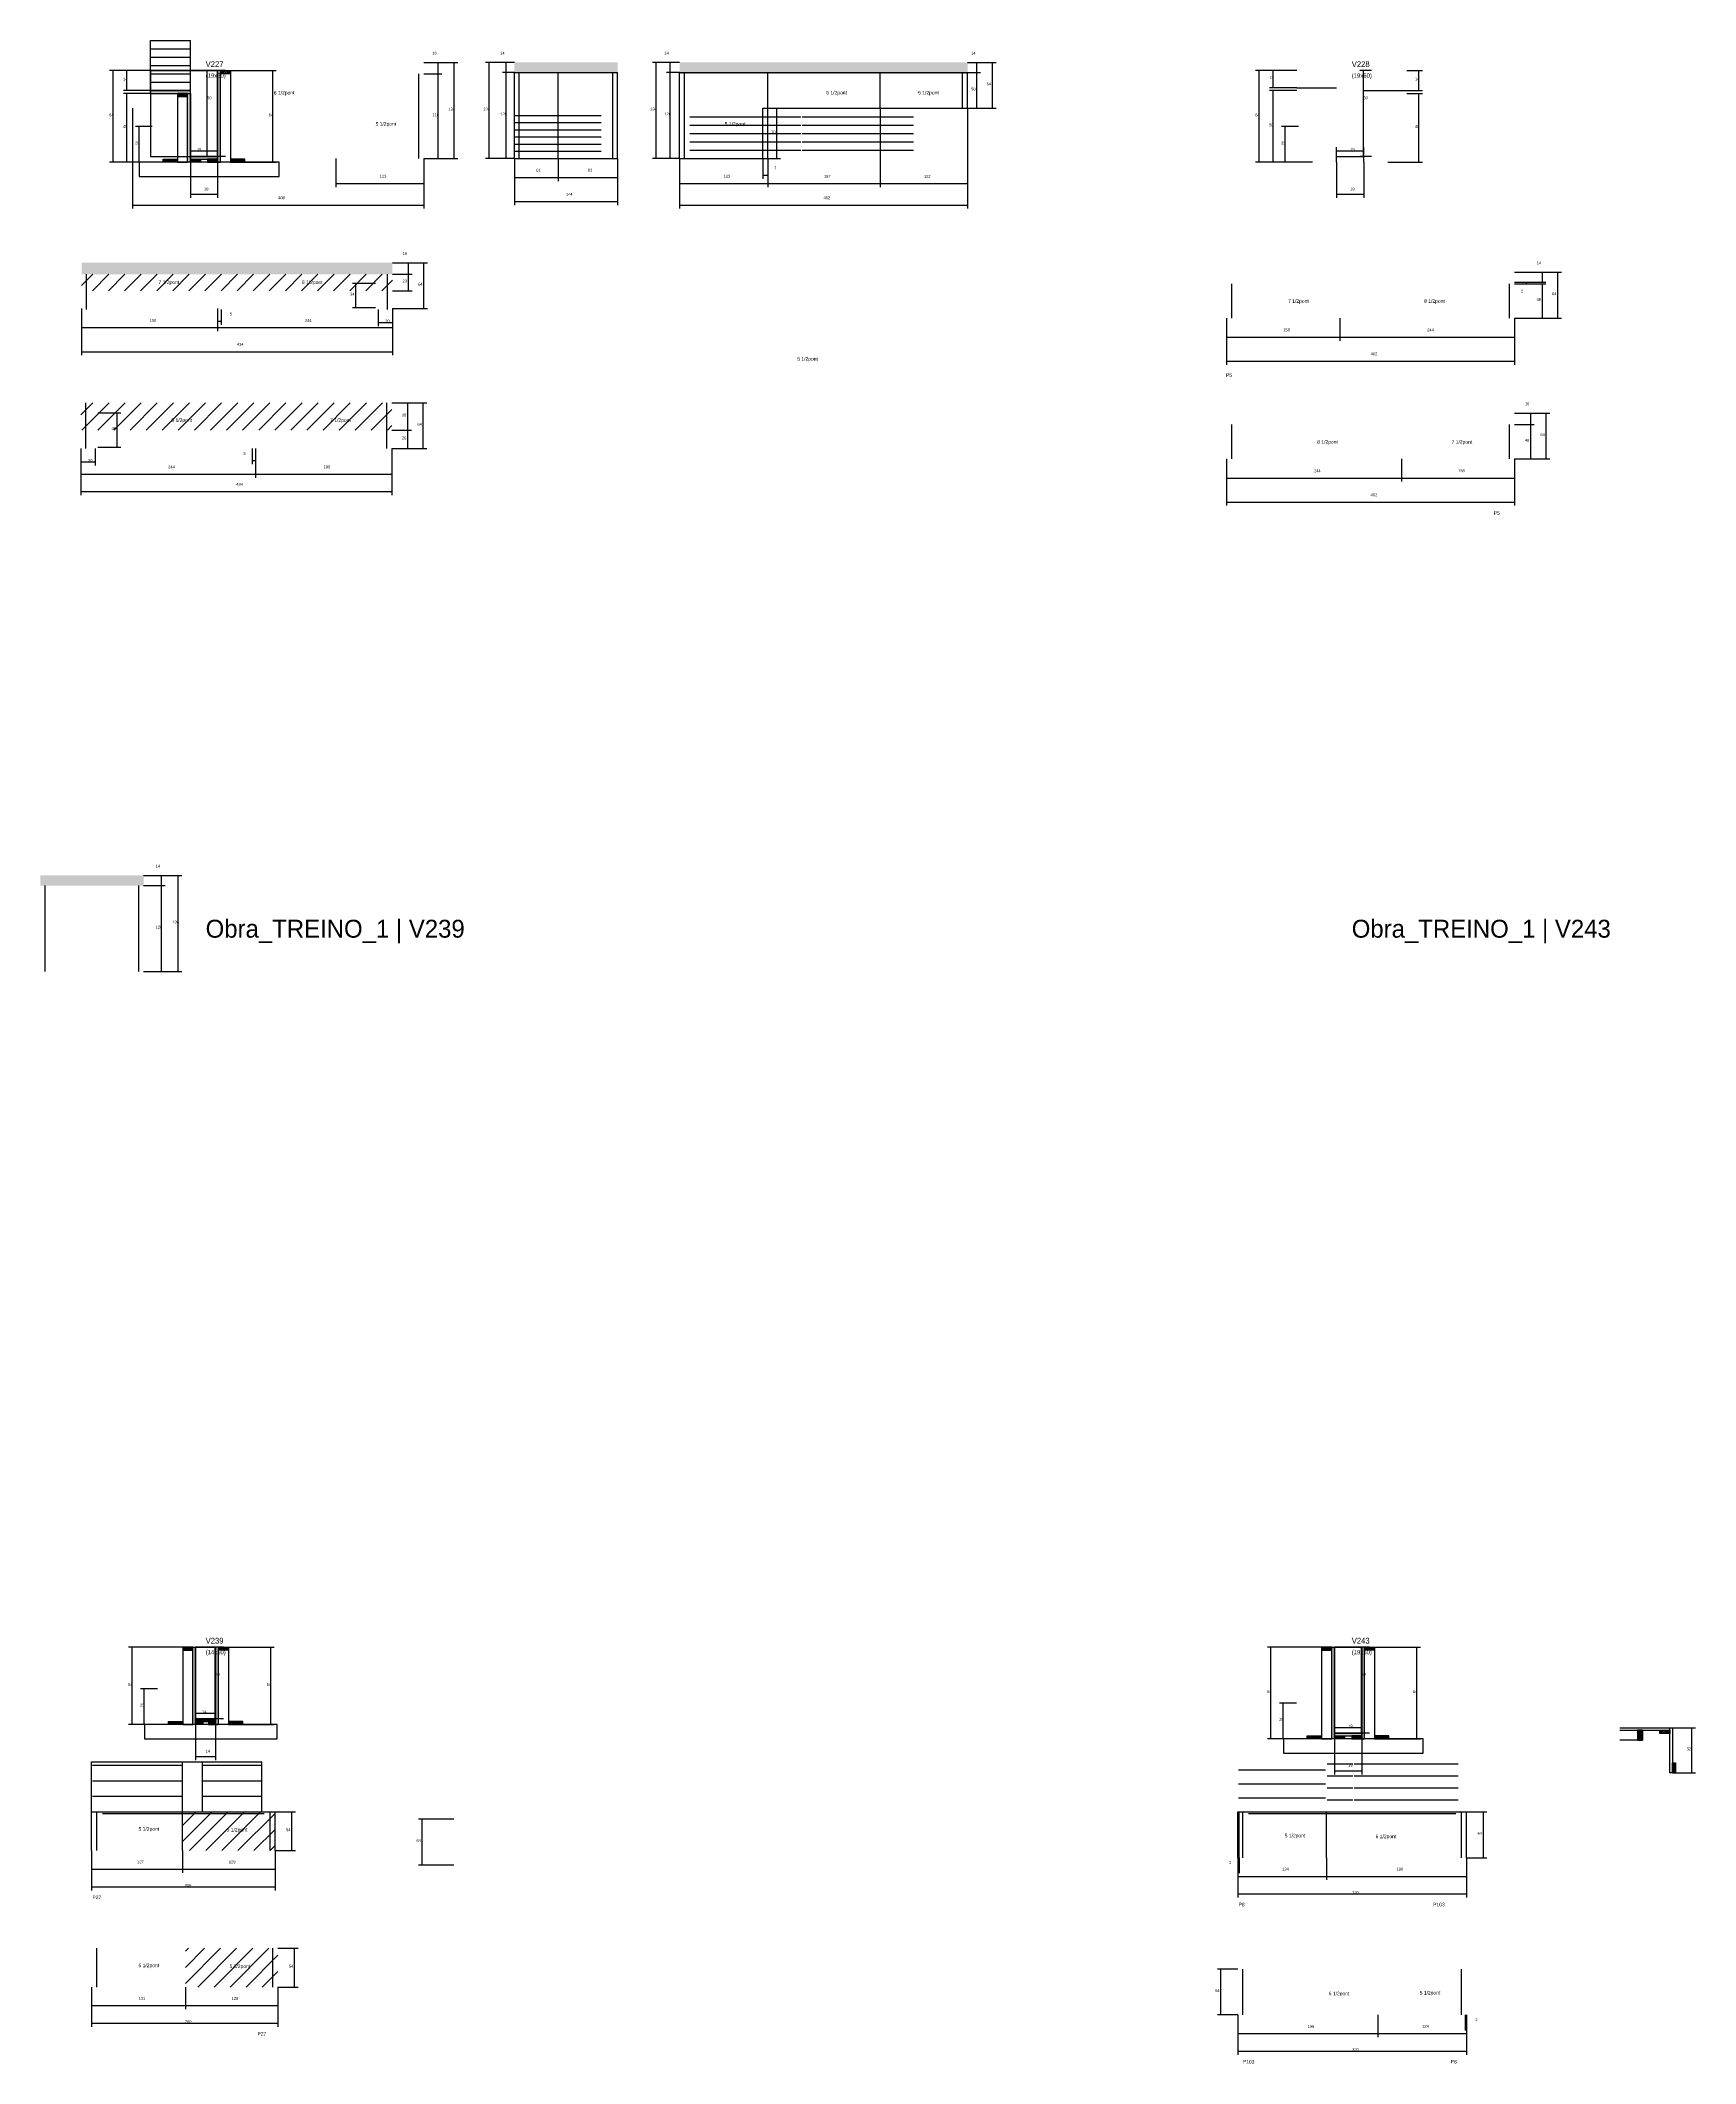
# Model space of a CAD drawing. Header units: metres. Extents: x -2848 to 22762, y -49062 to 1016.
# Drawn here: x 14169 to 16480, y -18181 to -15358 of the extents above; entities that cross this region are included whole.
import ezdxf

# ---------------------------------------------------------------- set-up
doc = ezdxf.new("R2010")
doc.units = ezdxf.units.M
for name, color, linetype in [('CONCRETO', 251, 'Continuous'), ('COTA', 4, 'Continuous'), ('Cota Seção (2x)', 4, 'Continuous'), ('Hachura', 253, 'Continuous'), ('LABEL_ID', 3, 'Continuous'), ('Madeira', 126, 'Continuous'), ('NOMENCLATURA', 7, 'Continuous'), ('Painéis', 200, 'Continuous'), ('REAPROVEITAMENTO', 251, 'Continuous'), ('SARR_2.2x7', 40, 'Continuous'), ('Texto Seção', 7, 'Continuous')]:
    doc.layers.add(name, color=color, linetype=linetype)

msp = doc.modelspace()

# ---------------------------------------------------------------- hatches: boundary and pattern name
at = {"layer": 'COTA'}
h = msp.add_hatch(dxfattribs=at)
h.set_pattern_fill('AR-CONC', scale=0.03)
h.paths.add_polyline_path([(14975, -15402.7), (14975, -15388.7), (14975, -15388.7), (14831, -15388.7), (14831, -15388.7), (14831, -15402.7), (14831, -15402.7), (14975, -15402.7)])
h = msp.add_hatch(dxfattribs=at)
h.set_pattern_fill('AR-CONC', scale=0.03)
h.paths.add_polyline_path([(15061.7, -15404.7), (15061.7, -15388.7), (15061.7, -15388.7), (15463.7, -15388.7), (15463.7, -15388.7), (15463.7, -15404.7), (15463.7, -15404.7), (15061.7, -15404.7)])
h = msp.add_hatch(dxfattribs=at)
h.set_pattern_fill('AR-CONC', scale=0.03)
h.paths.add_polyline_path([(14226.8, -15668.2), (14226.8, -15684.2), (14226.8, -15684.2), (14660.8, -15684.2), (14660.8, -15684.2), (14660.8, -15668.2), (14660.8, -15668.2), (14226.8, -15668.2)])
h = msp.add_hatch(dxfattribs=at)
h.set_pattern_fill('AR-CONC', scale=0.03)
h.paths.add_polyline_path([(14169.4, -16537.2), (14169.4, -16523.2), (14169.4, -16523.2), (14313.4, -16523.2), (14313.4, -16523.2), (14313.4, -16537.2), (14313.4, -16537.2), (14169.4, -16537.2)])
at = {"layer": 'Hachura'}
h = msp.add_hatch(color=8, dxfattribs=at)
h.dxf.hatch_style = 1
h.paths.add_polyline_path([(14420.8, -15400), (14416.8, -15400), (14416.8, -15400), (14416.8, -15528), (14416.8, -15528), (14420.8, -15528), (14420.8, -15528), (14420.8, -15400)])
h = msp.add_hatch(dxfattribs=at)
h.set_pattern_fill('ANSI31', scale=0.5)
h.paths.add_polyline_path([(14420.8, -15404.4), (14420.8, -15400), (14420.8, -15400), (14434.8, -15400), (14434.8, -15400), (14434.8, -15404.4), (14434.8, -15404.4), (14420.8, -15404.4)])
h = msp.add_hatch(color=8, dxfattribs=at)
h.dxf.hatch_style = 1
h.paths.add_polyline_path([(14378.8, -15432), (14378.8, -15428), (14378.8, -15428), (14323.2, -15428), (14323.2, -15428), (14323.2, -15432), (14323.2, -15432), (14378.8, -15432)])
h = msp.add_hatch(dxfattribs=at)
h.set_pattern_fill('ANSI31', scale=0.5)
h.paths.add_polyline_path([(14374.8, -15436.4), (14374.8, -15432), (14374.8, -15432), (14360.8, -15432), (14360.8, -15432), (14360.8, -15436.4), (14360.8, -15436.4), (14374.8, -15436.4)])
h = msp.add_hatch(color=8, dxfattribs=at)
h.dxf.hatch_style = 1
h.paths.add_polyline_path([(14374.8, -15428), (14378.8, -15428), (14378.8, -15428), (14378.8, -15528), (14378.8, -15528), (14374.8, -15528), (14374.8, -15528), (14374.8, -15428)])
h = msp.add_hatch(dxfattribs=at)
h.set_pattern_fill('ANSI31', scale=0.5)
h.paths.add_polyline_path([(14340.8, -15528), (14340.8, -15523.6), (14340.8, -15523.6), (14360.8, -15523.6), (14360.8, -15523.6), (14360.8, -15528), (14360.8, -15528), (14340.8, -15528)])
h = msp.add_hatch(color=8, dxfattribs=at)
h.dxf.hatch_style = 1
h.paths.add_polyline_path([(14416.8, -15523.6), (14416.8, -15520), (14416.8, -15520), (14378.8, -15520), (14378.8, -15520), (14378.8, -15523.6), (14378.8, -15523.6), (14416.8, -15523.6)])
h = msp.add_hatch(dxfattribs=at)
h.set_pattern_fill('ANSI31', scale=0.5)
h.paths.add_polyline_path([(14378.8, -15528), (14378.8, -15523.6), (14378.8, -15523.6), (14392.8, -15523.6), (14392.8, -15523.6), (14392.8, -15528), (14392.8, -15528), (14378.8, -15528)])
h = msp.add_hatch(dxfattribs=at)
h.set_pattern_fill('ANSI31', scale=0.5)
h.paths.add_polyline_path([(14416.8, -15528), (14416.8, -15523.6), (14416.8, -15523.6), (14402.8, -15523.6), (14402.8, -15523.6), (14402.8, -15528), (14402.8, -15528), (14416.8, -15528)])
h = msp.add_hatch(dxfattribs=at)
h.set_pattern_fill('ANSI31', scale=0.5)
h.paths.add_polyline_path([(14454.8, -15528), (14454.8, -15523.6), (14454.8, -15523.6), (14434.8, -15523.6), (14434.8, -15523.6), (14434.8, -15528), (14434.8, -15528), (14454.8, -15528)])
h = msp.add_hatch(dxfattribs=at)
h.set_pattern_fill('ANSI31', scale=0.5)
h.paths.add_polyline_path([(14382, -17604.4), (14382, -17600), (14382, -17600), (14368, -17600), (14368, -17600), (14368, -17604.4), (14368, -17604.4), (14382, -17604.4)])
h = msp.add_hatch(color=8, dxfattribs=at)
h.dxf.hatch_style = 1
h.paths.add_polyline_path([(14386, -17600), (14382, -17600), (14382, -17600), (14382, -17708), (14382, -17708), (14386, -17708), (14386, -17708), (14386, -17600)])
h = msp.add_hatch(color=8, dxfattribs=at)
h.dxf.hatch_style = 1
h.paths.add_polyline_path([(14418, -17600), (14414, -17600), (14414, -17600), (14414, -17708), (14414, -17708), (14418, -17708), (14418, -17708), (14418, -17600)])
h = msp.add_hatch(dxfattribs=at)
h.set_pattern_fill('ANSI31', scale=0.5)
h.paths.add_polyline_path([(14418, -17604.4), (14418, -17600), (14418, -17600), (14432, -17600), (14432, -17600), (14432, -17604.4), (14432, -17604.4), (14418, -17604.4)])
h = msp.add_hatch(dxfattribs=at)
h.set_pattern_fill('ANSI31', scale=0.5)
h.paths.add_polyline_path([(15972, -17604.4), (15972, -17600), (15972, -17600), (15958, -17600), (15958, -17600), (15958, -17604.4), (15958, -17604.4), (15972, -17604.4)])
h = msp.add_hatch(color=8, dxfattribs=at)
h.dxf.hatch_style = 1
h.paths.add_polyline_path([(15976, -17600), (15972, -17600), (15972, -17600), (15972, -17728), (15972, -17728), (15976, -17728), (15976, -17728), (15976, -17600)])
h = msp.add_hatch(color=8, dxfattribs=at)
h.dxf.hatch_style = 1
h.paths.add_polyline_path([(16018, -17600), (16014, -17600), (16014, -17600), (16014, -17728), (16014, -17728), (16018, -17728), (16018, -17728), (16018, -17600)])
h = msp.add_hatch(dxfattribs=at)
h.set_pattern_fill('ANSI31', scale=0.5)
h.paths.add_polyline_path([(16018, -17604.4), (16018, -17600), (16018, -17600), (16032, -17600), (16032, -17600), (16032, -17604.4), (16032, -17604.4), (16018, -17604.4)])
h = msp.add_hatch(color=8, dxfattribs=at)
h.dxf.hatch_style = 1
h.paths.add_polyline_path([(14414, -17703.6), (14414, -17700), (14414, -17700), (14386, -17700), (14386, -17700), (14386, -17703.6), (14386, -17703.6), (14414, -17703.6)])
h = msp.add_hatch(dxfattribs=at)
h.set_pattern_fill('ANSI31', scale=0.5)
h.paths.add_polyline_path([(14348, -17708), (14348, -17703.6), (14348, -17703.6), (14368, -17703.6), (14368, -17703.6), (14368, -17708), (14368, -17708), (14348, -17708)])
h = msp.add_hatch(dxfattribs=at)
h.set_pattern_fill('ANSI31', scale=0.5)
h.paths.add_polyline_path([(14386, -17708), (14386, -17703.6), (14386, -17703.6), (14396, -17703.6), (14396, -17703.6), (14396, -17708), (14396, -17708), (14386, -17708)])
h = msp.add_hatch(dxfattribs=at)
h.set_pattern_fill('ANSI31', scale=0.5)
h.paths.add_polyline_path([(14414, -17708), (14414, -17703.6), (14414, -17703.6), (14404, -17703.6), (14404, -17703.6), (14404, -17708), (14404, -17708), (14414, -17708)])
h = msp.add_hatch(dxfattribs=at)
h.set_pattern_fill('ANSI31', scale=0.5)
h.paths.add_polyline_path([(14452, -17708), (14452, -17703.6), (14452, -17703.6), (14432, -17703.6), (14432, -17703.6), (14432, -17708), (14432, -17708), (14452, -17708)])
h = msp.add_hatch(dxfattribs=at)
h.set_pattern_fill('ANSI31', scale=0.5)
h.paths.add_polyline_path([(15938, -17728), (15938, -17723.6), (15938, -17723.6), (15958, -17723.6), (15958, -17723.6), (15958, -17728), (15958, -17728), (15938, -17728)])
h = msp.add_hatch(color=8, dxfattribs=at)
h.dxf.hatch_style = 1
h.paths.add_polyline_path([(16014, -17723.6), (16014, -17720), (16014, -17720), (15976, -17720), (15976, -17720), (15976, -17723.6), (15976, -17723.6), (16014, -17723.6)])
h = msp.add_hatch(dxfattribs=at)
h.set_pattern_fill('ANSI31', scale=0.5)
h.paths.add_polyline_path([(15976, -17728), (15976, -17723.6), (15976, -17723.6), (15990, -17723.6), (15990, -17723.6), (15990, -17728), (15990, -17728), (15976, -17728)])
h = msp.add_hatch(dxfattribs=at)
h.set_pattern_fill('ANSI31', scale=0.5)
h.paths.add_polyline_path([(16014, -17728), (16014, -17723.6), (16014, -17723.6), (16000, -17723.6), (16000, -17723.6), (16000, -17728), (16000, -17728), (16014, -17728)])
h = msp.add_hatch(dxfattribs=at)
h.set_pattern_fill('ANSI31', scale=0.5)
h.paths.add_polyline_path([(16052, -17728), (16052, -17723.6), (16052, -17723.6), (16032, -17723.6), (16032, -17723.6), (16032, -17728), (16032, -17728), (16052, -17728)])
h = msp.add_hatch(dxfattribs=at)
h.set_pattern_fill('ANSI31', scale=0.5)
h.paths.add_polyline_path([(16405.8, -17716), (16398.8, -17716), (16398.8, -17730), (16405.8, -17730)])
h = msp.add_hatch(dxfattribs=at)
h.set_pattern_fill('ANSI31', scale=0.5)
h.paths.add_polyline_path([(16430.2, -17716), (16430.2, -17720.4), (16430.2, -17720.4), (16444.2, -17720.4), (16444.2, -17720.4), (16444.2, -17716), (16444.2, -17716), (16430.2, -17716)])
h = msp.add_hatch(dxfattribs=at)
h.set_pattern_fill('ANSI31', scale=0.5)
h.paths.add_polyline_path([(16447.8, -17775.4), (16452.2, -17775.4), (16452.2, -17775.4), (16452.2, -17761.5), (16452.2, -17761.5), (16447.8, -17761.5), (16447.8, -17761.5), (16447.8, -17775.4)])
at = {"layer": 'REAPROVEITAMENTO'}
h = msp.add_hatch(dxfattribs=at)
h.set_pattern_fill('ANSI31', scale=5)
h.paths.add_polyline_path([(14226.8, -15684.2), (14226.8, -15707.2), (14226.8, -15707.2), (14660.8, -15707.2), (14660.8, -15707.2), (14660.8, -15684.2), (14660.8, -15684.2), (14226.8, -15684.2)])
h = msp.add_hatch(dxfattribs=at)
h.set_pattern_fill('ANSI31', scale=5)
h.paths.add_polyline_path([(14659.8, -15901.6), (14659.8, -15863.6), (14659.8, -15863.6), (14225.8, -15863.6), (14225.8, -15863.6), (14225.8, -15901.6), (14225.8, -15901.6), (14659.8, -15901.6)])
h = msp.add_hatch(dxfattribs=at)
h.set_pattern_fill('ANSI31', scale=5)
h.paths.add_polyline_path([(14367.9, -17829.9), (14367.9, -17883.9), (14367.9, -17883.9), (14496.9, -17883.9), (14496.9, -17883.9), (14496.9, -17829.9), (14496.9, -17829.9), (14367.9, -17829.9)])
h = msp.add_hatch(dxfattribs=at)
h.set_pattern_fill('ANSI31', scale=5)
h.paths.add_polyline_path([(14371.9, -18020.3), (14371.9, -18074.3), (14371.9, -18074.3), (14500.9, -18074.3), (14500.9, -18074.3), (14500.9, -18020.3), (14500.9, -18020.3), (14371.9, -18020.3)])

# ---------------------------------------------------------------- linework, layer by layer
at = {"layer": 'CONCRETO'}
for points in [[(14323.2, -15428), (14323.2, -15400), (14416.8, -15400), (14416.8, -15428), (14416.8, -15428), (14416.8, -15520), (14378.8, -15520), (14378.8, -15428)], [(14323.2, -15520), (14416.8, -15520), (14416.8, -15400), (14323.2, -15400)], [(14386, -17600), (14386, -17600), (14414, -17600), (14414, -17628), (14414, -17628), (14414, -17700), (14386, -17700), (14386, -17600)], [(14386, -17700), (14414, -17700), (14414, -17600), (14386, -17600)], [(15976, -17600), (15976, -17600), (16014, -17600), (16014, -17628), (16014, -17628), (16014, -17720), (15976, -17720), (15976, -17600)], [(15976, -17720), (16014, -17720), (16014, -17600), (15976, -17600)]]:
    msp.add_lwpolyline(points, close=True, dxfattribs=at)
at = {"layer": 'COTA'}
for p, q in [((14323.2, -15400), (14265.8, -15400)), ((14270.8, -15528), (14270.8, -15400)), ((14323.2, -15400), (14285.2, -15400)), ((14290.2, -15428), (14290.2, -15400)), ((14434.8, -15400), (14498.7, -15400)), ((14493.7, -15528), (14493.7, -15400)), ((15463.7, -15388.7), (15481.8, -15388.7)), ((15463.7, -15388.7), (15503.4, -15388.7)), ((15463.7, -15402.7), (15481.8, -15402.7)), ((15476.8, -15402.7), (15476.8, -15388.7)), ((15498.4, -15452.7), (15498.4, -15388.7)), ((15923.2, -15400), (15865.8, -15400)), ((15870.8, -15528), (15870.8, -15400)), ((15923.2, -15400), (15885.2, -15400)), ((15890.2, -15424), (15890.2, -15400)), ((16076.8, -15400), (16098.7, -15400)), ((16093.7, -15428), (16093.7, -15400)), ((14323.2, -15428), (14285.2, -15428)), ((14323.2, -15432), (14285.2, -15432)), ((14290.2, -15528), (14290.2, -15432)), ((15923.2, -15424), (15885.2, -15424)), ((15923.2, -15428), (15885.2, -15428)), ((15890.2, -15528), (15890.2, -15428)), ((16076.8, -15428), (16098.7, -15428)), ((16076.8, -15432), (16098.7, -15432)), ((16093.7, -15528), (16093.7, -15432)), ((15341.7, -15452.7), (15341.7, -15562.7)), ((15341.7, -15452.7), (15341.7, -15562.7)), ((15463.7, -15452.7), (15463.7, -15562.7)), ((15463.7, -15452.7), (15503.4, -15452.7)), ((14325.5, -15478), (14302, -15478)), ((14307, -15528), (14307, -15478)), ((15925.5, -15478), (15902, -15478)), ((15907, -15528), (15907, -15478)), ((14831, -15522.7), (14831, -15554.2)), ((14831, -15522.7), (14831, -15587.7)), ((14892, -15522.7), (14892, -15554.2)), ((14892, -15522.7), (14892, -15554.2)), ((14975, -15522.7), (14975, -15554.2)), ((14975, -15522.7), (14975, -15587.7)), ((15177.7, -15522.7), (15177.7, -15550.9)), ((15184.7, -15522.7), (15184.7, -15562.7)), ((15184.7, -15522.7), (15184.7, -15550.9)), ((14345.2, -15528), (14265.8, -15528)), ((14345.2, -15528), (14285.2, -15528)), ((14325.5, -15528), (14302, -15528)), ((14378.8, -15528), (14378.8, -15577.7)), ((14416.8, -15528), (14416.8, -15577.7)), ((14450.4, -15528), (14498.7, -15528)), ((14831, -15549.2), (14892, -15549.2)), ((14892, -15549.2), (14975, -15549.2)), ((15177.7, -15545.9), (15184.7, -15545.9)), ((15945.2, -15528), (15865.8, -15528)), ((15945.2, -15528), (15885.2, -15528)), ((15925.5, -15528), (15902, -15528)), ((15978.8, -15528), (15978.8, -15577.7)), ((16016.8, -15528), (16016.8, -15577.7)), ((16050.4, -15528), (16098.7, -15528)), ((14378.8, -15572.7), (14416.8, -15572.7)), ((14831, -15582.7), (14975, -15582.7)), ((15184.7, -15557.7), (15341.7, -15557.7)), ((15341.7, -15557.7), (15463.7, -15557.7)), ((15978.8, -15572.7), (16016.8, -15572.7)), ((14660.8, -15668.2), (14709.8, -15668.2)), ((14660.8, -15684.2), (14688.2, -15684.2)), ((14683.2, -15707.2), (14683.2, -15684.2)), ((14704.8, -15732.2), (14704.8, -15668.2)), ((16227.4, -15681.4), (16271.1, -15681.4)), ((16227.4, -15681.4), (16292.7, -15681.4)), ((16227.4, -15695.4), (16271.1, -15695.4)), ((16266.1, -15695.4), (16266.1, -15681.4)), ((16287.7, -15745.4), (16287.7, -15681.4)), ((14660.8, -15707.2), (14688.2, -15707.2)), ((16227.4, -15697.4), (16271.1, -15697.4)), ((16266.1, -15745.4), (16266.1, -15697.4)), ((14226.8, -15732.2), (14226.8, -15763.7)), ((14226.8, -15732.2), (14226.8, -15797.3)), ((14416.8, -15732.2), (14416.8, -15763.7)), ((14416.8, -15732.2), (14416.8, -15763.7)), ((14660.8, -15732.2), (14660.8, -15763.7)), ((14660.8, -15732.2), (14660.8, -15797.3)), ((14660.8, -15732.2), (14709.8, -15732.2)), ((15825.4, -15745.4), (15825.4, -15777)), ((15825.4, -15745.4), (15825.4, -15810.5)), ((15983.4, -15745.4), (15983.4, -15777)), ((15983.4, -15745.4), (15983.4, -15777)), ((16227.4, -15745.4), (16227.4, -15777)), ((16227.4, -15745.4), (16227.4, -15810.5)), ((16227.4, -15745.4), (16271.1, -15745.4)), ((16227.4, -15745.4), (16292.7, -15745.4)), ((14226.8, -15758.7), (14416.8, -15758.7)), ((14416.8, -15758.7), (14660.8, -15758.7)), ((15825.4, -15772), (15983.4, -15772)), ((15983.4, -15772), (16227.4, -15772)), ((14226.8, -15792.3), (14660.8, -15792.3)), ((15825.4, -15805.5), (16227.4, -15805.5)), ((14659.8, -15863.6), (14687.2, -15863.6)), ((14659.8, -15863.6), (14708.8, -15863.6)), ((14682.2, -15901.6), (14682.2, -15863.6)), ((14703.8, -15927.6), (14703.8, -15863.6)), ((16227.4, -15878), (16254.9, -15878)), ((16227.4, -15878), (16276.5, -15878)), ((16249.9, -15894), (16249.9, -15878)), ((16271.5, -15942), (16271.5, -15878)), ((14659.8, -15901.6), (14687.2, -15901.6)), ((16227.4, -15894), (16254.9, -15894)), ((16227.4, -15894), (16254.9, -15894)), ((16249.9, -15942), (16249.9, -15894)), ((14225.8, -15927.6), (14225.8, -15968.1)), ((14225.8, -15927.6), (14225.8, -15992.6)), ((14469.8, -15927.6), (14469.8, -15968.1)), ((14469.8, -15927.6), (14469.8, -15968.1)), ((14659.8, -15927.6), (14659.8, -15968.1)), ((14659.8, -15927.6), (14659.8, -15992.6)), ((14659.8, -15927.6), (14708.8, -15927.6)), ((15825.4, -15942), (15825.4, -15973.6)), ((15825.4, -15942), (15825.4, -16007.1)), ((16069.4, -15942), (16069.4, -15973.6)), ((16069.4, -15942), (16069.4, -15973.6)), ((16227.4, -15942), (16227.4, -15973.6)), ((16227.4, -15942), (16227.4, -16007.1)), ((16227.4, -15942), (16254.9, -15942)), ((16227.4, -15942), (16276.5, -15942)), ((14225.8, -15963.1), (14469.8, -15963.1)), ((14469.8, -15963.1), (14659.8, -15963.1)), ((15825.4, -15968.6), (16069.4, -15968.6)), ((16069.4, -15968.6), (16227.4, -15968.6)), ((14225.8, -15987.6), (14659.8, -15987.6)), ((15825.4, -16002.1), (16227.4, -16002.1)), ((14368, -17600), (14292.3, -17600)), ((14297.3, -17708), (14297.3, -17600)), ((14432, -17600), (14495.9, -17600)), ((14490.9, -17708), (14490.9, -17600)), ((15958, -17600), (15882.3, -17600)), ((15887.3, -17728), (15887.3, -17600)), ((16032, -17600), (16095.9, -17600)), ((16090.9, -17728), (16090.9, -17600)), ((14332.7, -17658), (14309.1, -17658)), ((14314.1, -17708), (14314.1, -17658)), ((15922.7, -17678), (15899.1, -17678)), ((15904.1, -17728), (15904.1, -17678)), ((14352.4, -17708), (14292.3, -17708)), ((14332.7, -17708), (14309.1, -17708)), ((14386, -17708), (14386, -17757.7)), ((14414, -17708), (14414, -17757.7)), ((14447.6, -17708), (14495.9, -17708)), ((15942.4, -17728), (15882.3, -17728)), ((15922.7, -17728), (15899.1, -17728)), ((15976, -17728), (15976, -17777.7)), ((16014, -17728), (16014, -17777.7)), ((16047.6, -17728), (16095.9, -17728)), ((16447.8, -17712.4), (16480, -17712.4)), ((16475, -17775.4), (16475, -17712.4)), ((14386, -17752.7), (14414, -17752.7)), ((15976, -17772.7), (16014, -17772.7)), ((16447.8, -17775.4), (16480, -17775.4)), ((14496.9, -17829.9), (14525.3, -17829.9)), ((14520.3, -17883.9), (14520.3, -17829.9)), ((14746.4, -17840.1), (14697.4, -17840.1)), ((14702.4, -17904.1), (14702.4, -17840.1)), ((16160.4, -17829.9), (16188.8, -17829.9)), ((16183.8, -17893.9), (16183.8, -17829.9)), ((14240.9, -17883.9), (14240.9, -17914.9)), ((14240.9, -17883.9), (14240.9, -17939.4)), ((14367.9, -17883.9), (14367.9, -17914.9)), ((14367.9, -17883.9), (14367.9, -17914.9)), ((14496.9, -17883.9), (14496.9, -17914.9)), ((14496.9, -17883.9), (14496.9, -17939.4)), ((14496.9, -17883.9), (14525.3, -17883.9)), ((15840.9, -17893.9), (15840.9, -17924.9)), ((15840.9, -17893.9), (15840.9, -17949.4)), ((15840.9, -17893.9), (15840.9, -17915.6)), ((15842.9, -17893.9), (15842.9, -17915.6)), ((15964.9, -17893.9), (15964.9, -17924.9)), ((15964.9, -17893.9), (15964.9, -17924.9)), ((16160.4, -17893.9), (16160.4, -17924.9)), ((16160.4, -17893.9), (16160.4, -17949.4)), ((16160.4, -17893.9), (16188.8, -17893.9)), ((14240.9, -17909.9), (14367.9, -17909.9)), ((14367.9, -17909.9), (14496.9, -17909.9)), ((14746.4, -17904.1), (14697.4, -17904.1)), ((15840.9, -17910.6), (15842.9, -17910.6)), ((15840.9, -17919.9), (15964.9, -17919.9)), ((15964.9, -17919.9), (16160.4, -17919.9)), ((14240.9, -17934.4), (14496.9, -17934.4)), ((15840.9, -17944.4), (16160.4, -17944.4)), ((14500.9, -18020.3), (14529.3, -18020.3)), ((14524.3, -18074.3), (14524.3, -18020.3)), ((15840.9, -18049.2), (15812.5, -18049.2)), ((15817.5, -18113.2), (15817.5, -18049.2)), ((14240.9, -18074.3), (14240.9, -18105.3)), ((14240.9, -18074.3), (14240.9, -18129.8)), ((14371.9, -18074.3), (14371.9, -18105.3)), ((14371.9, -18074.3), (14371.9, -18105.3)), ((14500.9, -18074.3), (14500.9, -18105.3)), ((14500.9, -18074.3), (14500.9, -18129.8)), ((14500.9, -18074.3), (14529.3, -18074.3)), ((14240.9, -18100.3), (14371.9, -18100.3)), ((14371.9, -18100.3), (14500.9, -18100.3)), ((15840.9, -18113.2), (15812.5, -18113.2)), ((15840.9, -18113.2), (15840.9, -18144.2)), ((15840.9, -18113.2), (15840.9, -18168.7)), ((16036.4, -18113.2), (16036.4, -18144.2)), ((16036.4, -18113.2), (16036.4, -18144.2)), ((16158.4, -18113.2), (16158.4, -18134.9)), ((16160.4, -18113.2), (16160.4, -18144.2)), ((16160.4, -18113.2), (16160.4, -18168.7)), ((16160.4, -18113.2), (16160.4, -18134.9)), ((14240.9, -18124.8), (14500.9, -18124.8)), ((15840.9, -18139.2), (16036.4, -18139.2)), ((16036.4, -18139.2), (16160.4, -18139.2)), ((16158.4, -18129.9), (16160.4, -18129.9)), ((15840.9, -18163.7), (16160.4, -18163.7))]:
    msp.add_line(p, q, dxfattribs=at)
at = {"layer": 'Cota Seção (2x)'}
for p, q in [((14427.8, -15400), (14397.1, -15400)), ((14402.1, -15520), (14402.1, -15400)), ((14704.6, -15388.7), (14729.6, -15388.7)), ((14704.6, -15388.7), (14752.2, -15388.7)), ((14704.6, -15404.7), (14729.6, -15404.7)), ((14704.6, -15404.7), (14729.6, -15404.7)), ((14724.6, -15404.7), (14724.6, -15388.7)), ((14724.6, -15522.7), (14724.6, -15404.7)), ((14747.2, -15522.7), (14747.2, -15388.7)), ((14831, -15388.7), (14790.9, -15388.7)), ((14795.9, -15522.7), (14795.9, -15388.7)), ((14831, -15388.7), (14814.4, -15388.7)), ((14831, -15402.7), (14814.4, -15402.7)), ((14831, -15402.7), (14814.4, -15402.7)), ((14819.4, -15402.7), (14819.4, -15388.7)), ((14819.4, -15522.7), (14819.4, -15402.7)), ((15061.7, -15388.7), (15024, -15388.7)), ((15029, -15522.7), (15029, -15388.7)), ((15061.7, -15388.7), (15043.5, -15388.7)), ((15061.7, -15402.7), (15043.5, -15402.7)), ((15061.7, -15402.7), (15043.5, -15402.7)), ((15048.5, -15402.7), (15048.5, -15388.7)), ((15048.5, -15522.7), (15048.5, -15402.7)), ((15463.7, -15402.7), (15481.8, -15402.7)), ((15476.8, -15452.7), (15476.8, -15402.7)), ((16027.8, -15400), (16011.3, -15400)), ((16016.3, -15520), (16016.3, -15400)), ((14298.1, -15452.7), (14298.1, -15592.7)), ((15184.7, -15452.7), (15202.5, -15452.7)), ((15197.5, -15522.7), (15197.5, -15452.7)), ((15463.7, -15452.7), (15481.8, -15452.7)), ((15463.7, -15452.7), (15463.7, -15592.7)), ((14378.8, -15528), (14378.8, -15507)), ((14378.8, -15512), (14416.8, -15512)), ((14427.8, -15520), (14397.1, -15520)), ((14416.8, -15528), (14416.8, -15507)), ((14581.6, -15522.7), (14581.6, -15562.7)), ((14704.6, -15522.7), (14704.6, -15562.7)), ((14704.6, -15522.7), (14704.6, -15592.7)), ((14704.6, -15522.7), (14729.6, -15522.7)), ((14704.6, -15522.7), (14752.2, -15522.7)), ((14831, -15522.7), (14790.9, -15522.7)), ((14831, -15522.7), (14814.4, -15522.7)), ((15061.7, -15522.7), (15024, -15522.7)), ((15061.7, -15522.7), (15043.5, -15522.7)), ((15061.7, -15522.7), (15061.7, -15562.7)), ((15061.7, -15522.7), (15061.7, -15592.7)), ((15184.7, -15522.7), (15202.5, -15522.7)), ((15184.7, -15522.7), (15184.7, -15562.7)), ((15978.8, -15528), (15978.8, -15507)), ((15978.8, -15512), (16016.8, -15512)), ((16027.8, -15520), (16011.3, -15520)), ((16016.8, -15528), (16016.8, -15507)), ((14581.6, -15557.7), (14704.6, -15557.7)), ((15061.7, -15557.7), (15184.7, -15557.7)), ((14298.1, -15587.7), (14704.6, -15587.7)), ((15061.7, -15587.7), (15463.7, -15587.7)), ((14660.8, -15668.2), (14688.2, -15668.2)), ((14660.8, -15684.2), (14688.2, -15684.2)), ((14683.2, -15684.2), (14683.2, -15668.2)), ((16227.4, -15695.4), (16249.2, -15695.4)), ((16244.2, -15697.4), (16244.2, -15695.4)), ((14637.3, -15697), (14604.9, -15697)), ((14609.9, -15731), (14609.9, -15697)), ((16227.4, -15697.4), (16249.2, -15697.4)), ((14416.8, -15733.2), (14416.8, -15754.8)), ((14416.8, -15749.8), (14421.8, -15749.8)), ((14421.8, -15733.2), (14421.8, -15754.8)), ((14637.3, -15731), (14604.9, -15731)), ((14640.8, -15733.2), (14640.8, -15756.6)), ((14640.8, -15751.6), (14660.8, -15751.6)), ((14660.8, -15733.2), (14660.8, -15756.6)), ((14249.3, -15877.4), (14281.7, -15877.4)), ((14276.7, -15925.4), (14276.7, -15877.4)), ((14659.8, -15901.6), (14687.2, -15901.6)), ((14682.2, -15927.6), (14682.2, -15901.6)), ((14225.8, -15927.6), (14225.8, -15951)), ((14225.8, -15946), (14245.8, -15946)), ((14245.8, -15927.6), (14245.8, -15951)), ((14249.3, -15925.4), (14281.7, -15925.4)), ((14464.8, -15927.6), (14464.8, -15949.2)), ((14464.8, -15944.2), (14469.8, -15944.2)), ((14469.8, -15927.6), (14469.8, -15949.2)), ((14659.8, -15927.6), (14687.2, -15927.6)), ((14313.4, -16523.2), (14343.4, -16523.2)), ((14313.4, -16523.2), (14366.8, -16523.2)), ((14313.4, -16537.2), (14343.4, -16537.2)), ((14313.4, -16537.2), (14343.4, -16537.2)), ((14338.4, -16537.2), (14338.4, -16523.2)), ((14338.4, -16657.2), (14338.4, -16537.2)), ((14361.8, -16657.2), (14361.8, -16523.2)), ((14313.4, -16657.2), (14343.4, -16657.2)), ((14313.4, -16657.2), (14366.8, -16657.2)), ((14425, -17600), (14408.5, -17600)), ((14413.5, -17700), (14413.5, -17600)), ((16025, -17600), (16008.5, -17600)), ((16013.5, -17720), (16013.5, -17600)), ((14386, -17708), (14386, -17687)), ((14386, -17692), (14414, -17692)), ((14425, -17700), (14408.5, -17700)), ((14414, -17708), (14414, -17687)), ((15976, -17728), (15976, -17707)), ((15976, -17712), (16014, -17712)), ((16025, -17720), (16008.5, -17720)), ((16014, -17728), (16014, -17707))]:
    msp.add_line(p, q, dxfattribs=at)
at = {"layer": 'Madeira'}
for points in [[(14420.8, -15404.4), (14420.8, -15400), (14434.8, -15400), (14434.8, -15404.4)], [(14420.8, -15400), (14434.8, -15400), (14434.8, -15528), (14420.8, -15528)], [(14374.8, -15436.4), (14374.8, -15432), (14360.8, -15432), (14360.8, -15436.4)], [(14374.8, -15432), (14360.8, -15432), (14360.8, -15528), (14374.8, -15528)], [(14340.8, -15528), (14340.8, -15523.6), (14360.8, -15523.6), (14360.8, -15528)], [(14378.8, -15528), (14378.8, -15523.6), (14392.8, -15523.6), (14392.8, -15528)], [(14416.8, -15528), (14416.8, -15523.6), (14402.8, -15523.6), (14402.8, -15528)], [(14454.8, -15528), (14454.8, -15523.6), (14434.8, -15523.6), (14434.8, -15528)], [(14307.4, -15548), (14502.5, -15548), (14502.5, -15528), (14307.4, -15528)], [(14382, -17604.4), (14382, -17600), (14368, -17600), (14368, -17604.4)], [(14382, -17600), (14368, -17600), (14368, -17708), (14382, -17708)], [(14418, -17604.4), (14418, -17600), (14432, -17600), (14432, -17604.4)], [(14418, -17600), (14432, -17600), (14432, -17708), (14418, -17708)], [(15972, -17604.4), (15972, -17600), (15958, -17600), (15958, -17604.4)], [(15972, -17600), (15958, -17600), (15958, -17728), (15972, -17728)], [(16018, -17604.4), (16018, -17600), (16032, -17600), (16032, -17604.4)], [(16018, -17600), (16032, -17600), (16032, -17728), (16018, -17728)], [(14314.5, -17728), (14499.7, -17728), (14499.7, -17708), (14314.5, -17708)], [(14348, -17708), (14348, -17703.6), (14368, -17703.6), (14368, -17708)], [(14386, -17708), (14386, -17703.6), (14396, -17703.6), (14396, -17708)], [(14414, -17708), (14414, -17703.6), (14404, -17703.6), (14404, -17708)], [(14452, -17708), (14452, -17703.6), (14432, -17703.6), (14432, -17708)], [(15904.6, -17748), (16099.7, -17748), (16099.7, -17728), (15904.6, -17728)], [(15938, -17728), (15938, -17723.6), (15958, -17723.6), (15958, -17728)], [(15976, -17728), (15976, -17723.6), (15990, -17723.6), (15990, -17728)], [(16014, -17728), (16014, -17723.6), (16000, -17723.6), (16000, -17728)], [(16052, -17728), (16052, -17723.6), (16032, -17723.6), (16032, -17728)], [(16405.8, -17730), (16405.8, -17716), (16398.8, -17716), (16398.8, -17730)], [(16430.2, -17716), (16444.2, -17716), (16444.2, -17720.4), (16430.2, -17720.4)], [(16447.8, -17775.4), (16447.8, -17761.5), (16452.2, -17761.5), (16452.2, -17775.4)]]:
    msp.add_lwpolyline(points, close=True, dxfattribs=at)
msp.add_lwpolyline([(16405.8, -17716), (16405.8, -17730), (16374.4, -17730)], dxfattribs=at)
at = {"layer": 'Painéis'}
for p, q in [((14323.2, -15358), (14378.7, -15358)), ((14323.2, -15428), (14323.2, -15358)), ((14378.7, -15428), (14378.7, -15358)), ((14831, -15402.7), (14975, -15402.7)), ((14831, -15522.7), (14831, -15402.7)), ((14892, -15522.7), (14892, -15402.7)), ((14975, -15522.7), (14975, -15402.7)), ((15061.7, -15402.7), (15184.7, -15402.7)), ((15061.7, -15522.7), (15061.7, -15402.7)), ((15184.7, -15402.7), (15463.7, -15402.7)), ((15184.7, -15452.7), (15184.7, -15402.7)), ((15341.7, -15452.7), (15341.7, -15402.7)), ((15463.7, -15452.7), (15463.7, -15402.7)), ((14323.2, -15428), (14378.8, -15428)), ((14323.2, -15432), (14323.2, -15428)), ((14323.2, -15428), (14378.7, -15428)), ((14378.8, -15432), (14378.8, -15428)), ((14378.8, -15528), (14378.8, -15432)), ((15923.2, -15424), (15978.8, -15424)), ((16016.8, -15428), (16076.8, -15428)), ((15184.7, -15452.7), (15463.7, -15452.7)), ((15184.7, -15522.7), (15184.7, -15452.7)), ((14831, -15522.7), (14975, -15522.7)), ((15061.7, -15522.7), (15184.7, -15522.7)), ((15978.8, -15520), (16016.8, -15520)), ((14386, -17708), (14386, -17600)), ((14414, -17708), (14414, -17600)), ((15976, -17728), (15976, -17600)), ((16014, -17728), (16014, -17600)), ((14386, -17700), (14414, -17700)), ((14386, -17703.6), (14386, -17700)), ((14414, -17703.6), (14414, -17700)), ((15976, -17720), (16014, -17720)), ((15976, -17723.6), (15976, -17720)), ((16014, -17723.6), (16014, -17720)), ((16374.3, -17712.4), (16444.2, -17712.4)), ((16374.4, -17716), (16444.2, -17716)), ((14240.9, -17759.9), (14367.7, -17759.9)), ((14240.9, -17829.9), (14240.9, -17759.9)), ((14367.7, -17829.9), (14367.7, -17759.9)), ((14367.7, -17759.9), (14395.7, -17759.9)), ((14367.7, -17829.9), (14367.7, -17759.9)), ((14395.7, -17829.9), (14395.7, -17759.9)), ((14395.7, -17759.9), (14478.7, -17759.9)), ((14395.7, -17829.9), (14395.7, -17759.9)), ((14478.7, -17829.9), (14478.7, -17759.9)), ((14240.9, -17829.9), (14496.9, -17829.9)), ((14240.9, -17883.9), (14240.9, -17829.9)), ((14240.9, -17829.9), (14367.7, -17829.9)), ((14367.7, -17829.9), (14395.7, -17829.9)), ((14367.9, -17883.9), (14367.9, -17829.9)), ((14395.7, -17829.9), (14478.7, -17829.9)), ((14496.9, -17883.9), (14496.9, -17829.9)), ((15840.9, -17829.9), (16160.4, -17829.9)), ((15840.9, -17893.9), (15840.9, -17829.9)), ((15842.9, -17893.9), (15842.9, -17829.9)), ((15964.9, -17893.9), (15964.9, -17829.9)), ((16160.4, -17893.9), (16160.4, -17829.9))]:
    msp.add_line(p, q, dxfattribs=at)
for points in [[(14420.8, -15400), (14416.8, -15400), (14416.8, -15528), (14420.8, -15528)], [(14378.8, -15432), (14378.8, -15428), (14323.2, -15428), (14323.2, -15432)], [(14374.8, -15432), (14378.8, -15432), (14378.8, -15528), (14374.8, -15528)], [(14416.8, -15523.6), (14416.8, -15520), (14378.8, -15520), (14378.8, -15523.6)], [(14382, -17600), (14386, -17600), (14386, -17708), (14382, -17708)], [(14418, -17600), (14414, -17600), (14414, -17708), (14418, -17708)], [(15972, -17600), (15976, -17600), (15976, -17728), (15972, -17728)], [(16018, -17600), (16014, -17600), (16014, -17728), (16018, -17728)], [(14414, -17703.6), (14414, -17700), (14386, -17700), (14386, -17703.6)], [(16014, -17723.6), (16014, -17720), (15976, -17720), (15976, -17723.6)], [(16444.2, -17712.4), (16447.8, -17712.4), (16447.8, -17775.4), (16444.2, -17775.4)]]:
    msp.add_lwpolyline(points, close=True, dxfattribs=at)
at = {"layer": 'SARR_2.2x7'}
for p, q in [((14324.2, -15369.7), (14377.7, -15369.7)), ((14324.2, -15381.3), (14377.7, -15381.3)), ((14324.2, -15393), (14377.7, -15393)), ((14324.2, -15404.7), (14377.7, -15404.7)), ((14697.6, -15522.7), (14697.6, -15404.7)), ((14837.6, -15522.7), (14837.6, -15402.7)), ((14968.5, -15522.7), (14968.5, -15402.7)), ((15068.7, -15522.7), (15068.7, -15402.7)), ((15456.7, -15452.7), (15456.7, -15402.7)), ((14324.2, -15416.3), (14377.7, -15416.3)), ((14832, -15462.7), (14952, -15462.7)), ((15076, -15464.4), (15231, -15464.4)), ((15177.7, -15452.7), (15184.7, -15452.7)), ((15177.7, -15522.7), (15177.7, -15452.7)), ((15233, -15464.4), (15388, -15464.4)), ((14832, -15472.7), (14952, -15472.7)), ((14832, -15482.7), (14952, -15482.7)), ((14832, -15492.7), (14952, -15492.7)), ((15076, -15476), (15231, -15476)), ((15076, -15487.7), (15231, -15487.7)), ((15233, -15476), (15388, -15476)), ((15233, -15487.7), (15388, -15487.7)), ((14832, -15502.7), (14952, -15502.7)), ((14832, -15512.7), (14952, -15512.7)), ((15076, -15499.4), (15231, -15499.4)), ((15076, -15511), (15231, -15511)), ((15233, -15499.4), (15388, -15499.4)), ((15233, -15511), (15388, -15511)), ((14233.8, -15707.2), (14233.8, -15684.2)), ((14653.8, -15707.2), (14653.8, -15684.2)), ((14233.8, -15733.2), (14233.8, -15707.2)), ((14653.8, -15733.2), (14653.8, -15707.2)), ((15832.4, -15745.4), (15832.4, -15697.4)), ((16220.4, -15745.4), (16220.4, -15697.4)), ((14232.8, -15901.6), (14232.8, -15863.6)), ((14652.8, -15901.6), (14652.8, -15863.6)), ((14232.8, -15927.6), (14232.8, -15901.6)), ((14652.8, -15927.6), (14652.8, -15901.6)), ((15832.4, -15942), (15832.4, -15894)), ((16220.4, -15942), (16220.4, -15894)), ((14176, -16657.2), (14176, -16537.2)), ((14306.9, -16657.2), (14306.9, -16537.2)), ((14241.9, -17764.9), (14366.7, -17764.9)), ((14396.7, -17764.9), (14477.7, -17764.9)), ((15841.9, -17771.1), (15963.5, -17771.1)), ((15965.5, -17762.8), (16001.5, -17762.8)), ((15965.5, -17779.5), (16001.5, -17779.5)), ((16003.5, -17762.8), (16148.5, -17762.8)), ((16003.5, -17779.5), (16148.5, -17779.5)), ((14241.9, -17786.6), (14366.7, -17786.6)), ((14241.9, -17808.2), (14366.7, -17808.2)), ((14396.7, -17786.6), (14477.7, -17786.6)), ((14396.7, -17808.2), (14477.7, -17808.2)), ((15841.9, -17790.7), (15963.5, -17790.7)), ((15841.9, -17810.3), (15963.5, -17810.3)), ((15965.5, -17796.3), (16001.5, -17796.3)), ((15965.5, -17813.1), (16001.5, -17813.1)), ((16003.5, -17796.3), (16148.5, -17796.3)), ((16003.5, -17813.1), (16148.5, -17813.1)), ((14247.9, -17883.9), (14247.9, -17829.9)), ((14255.9, -17832.1), (14367.9, -17832.1)), ((14367.9, -17832.1), (14481.9, -17832.1)), ((14489.9, -17883.9), (14489.9, -17829.9)), ((15847.9, -17893.9), (15847.9, -17829.9)), ((15855.9, -17832.1), (15964.9, -17832.1)), ((15964.9, -17832.1), (16145.4, -17832.1)), ((16153.4, -17893.9), (16153.4, -17829.9)), ((14247.9, -18074.3), (14247.9, -18020.3)), ((14493.9, -18074.3), (14493.9, -18020.3)), ((15847.9, -18113.2), (15847.9, -18049.2)), ((16153.4, -18113.2), (16153.4, -18049.2))]:
    msp.add_line(p, q, dxfattribs=at)

# ---------------------------------------------------------------- texts
at = {"layer": 'COTA'}
for s, p in [('14', (15468.7, -15377.6)), ('14', (14284.7, -15414)), ('12', (15884.7, -15412)), ('14', (16088.2, -15414)), ('64', (15490.3, -15420.7)), ('64', (14265.3, -15464)), ('64', (14488.2, -15464)), ('64', (15865.3, -15464)), ('48', (14284.7, -15480)), ('50', (15884.7, -15478)), ('48', (16088.2, -15480)), ('25', (14301.5, -15503)), ('25', (15901.5, -15503)), ('61', (14861.5, -15541.1)), ('83', (14933.5, -15541)), ('7', (15193.6, -15537.8)), ('157', (15263.2, -15549.6)), ('122', (15402.7, -15549.7)), ('19', (14397.8, -15567.2)), ('144', (14903, -15574.7)), ('19', (15997.8, -15567.2)), ('14', (16258, -15670.4)), ('23', (14675, -15695.7)), ('64', (14696.7, -15700.2)), ('48', (16258, -15721.4)), ('64', (16279.6, -15713.4)), ('190', (14321.8, -15750.6)), ('244', (14538.8, -15750.7)), ('434', (14443.8, -15784)), ('158', (15904.4, -15763.8)), ('244', (16105.4, -15763.9)), ('402', (16026.4, -15797.4)), ('16', (16241.8, -15867)), ('38', (14674, -15882.6)), ('64', (14695.7, -15895.6)), ('48', (16241.8, -15918)), ('64', (16263.4, -15910)), ('244', (14347.8, -15955.1)), ('434', (14442.8, -15979.4)), ('190', (14564.8, -15955)), ('244', (15947.4, -15960.5)), ('158', (16148.4, -15960.4)), ('402', (16026.4, -15994)), ('54', (14291.8, -17654)), ('54', (14485.4, -17654)), ('64', (15881.8, -17664)), ('64', (16085.4, -17664)), ('25', (14308.6, -17683)), ('25', (15898.6, -17703)), ('14', (14400, -17747.2)), ('32', (16467.5, -17743.9)), ('19', (15995, -17767.2)), ('54', (14512.2, -17856.9)), ('64', (14694.3, -17872.1)), ('64', (16175.7, -17861.9)), ('127', (14304.4, -17901.8)), ('129', (14432.4, -17901.8)), ('2', (15828.8, -17902.6)), ('124', (15902.9, -17911.8)), ('196', (16062.6, -17911.7)), ('256', (14370.9, -17934.4)), ('320', (16000.6, -17944.4)), ('54', (14516.2, -18047.3)), ('131', (14306.4, -18092)), ('129', (14436.4, -18092.2)), ('64', (15809.4, -18081.2)), ('260', (14370.9, -18124.8)), ('2', (16172.5, -18121.9)), ('196', (15938.6, -18131.1)), ('124', (16098.4, -18131.1)), ('320', (16000.6, -18163.7))]:
    msp.add_text(s, height=4, dxfattribs=at).set_placement(p)
at = {"layer": 'Cota Seção (2x)'}
for s, p in [('16', (14716.5, -15377.7)), ('14', (14811.3, -15377.6)), ('14', (15040.4, -15377.6)), ('60', (14402.1, -15440)), ('50', (15468.7, -15427.7)), ('60', (16016.3, -15440)), ('118', (14716.5, -15463.7)), ('134', (14739, -15455.7)), ('134', (14787.7, -15455.7)), ('120', (14811.3, -15462.7)), ('134', (15020.8, -15455.7)), ('120', (15040.4, -15462.7)), ('70', (15189.4, -15487.7)), ('19', (14387.8, -15512)), ('19', (15997.8, -15512)), ('123', (14643.1, -15549.5)), ('123', (15123.2, -15549.5)), ('406', (14501.3, -15579.5)), ('402', (15262.7, -15579.5)), ('16', (14675.1, -15657.2)), ('34', (14601.7, -15714)), ('2', (16236.2, -15709.5)), ('5', (14433.8, -15741.7)), ('20', (14650.8, -15751.6)), ('48', (14268.6, -15901.4)), ('26', (14674.1, -15914.6)), ('20', (14235.8, -15946)), ('5', (14452.8, -15936.1)), ('14', (14330.3, -16512.1)), ('120', (14330.3, -16597.2)), ('134', (14353.6, -16590.2)), ('50', (14413.5, -17640)), ('60', (16013.5, -17640)), ('14', (14395, -17692)), ('19', (15995, -17712))]:
    msp.add_text(s, height=4, dxfattribs=at).set_placement(p)
at = {"layer": 'LABEL_ID'}
for s, p in [('Obra_TREINO_1 | V239', (14400, -16610)), ('Obra_TREINO_1 | V243', (16000, -16610))]:
    msp.add_text(s, height=25, dxfattribs=at).set_placement(p)
at = {"layer": 'NOMENCLATURA'}
for s, p in [('6 1/2pont', (14495.2, -15433.4)), ('6 1/2pont', (15266.5, -15433.4)), ('5 1/2pont', (15394.7, -15433.4)), ('5 1/2pont', (14637.2, -15477)), ('5 1/2pont', (15124.6, -15477)), ('7 1/2pont', (14334.2, -15697.8)), ('8 1/2pont', (14534.4, -15697.8)), ('7 1/2pont', (15911.2, -15724.2)), ('8 1/2pont', (16101.1, -15724.2)), ('5 1/2pont', (15226, -15804.8)), ('P5', (15824.5, -15827.5)), ('8 1/2pont', (14352.2, -15890.3)), ('7 1/2pont', (14573.9, -15890.3)), ('8 1/2pont', (15951.8, -15920.8)), ('7 1/2pont', (16139.4, -15920.8)), ('P5', (16198.2, -16020)), ('5 1/2pont', (14306.3, -17856.2)), ('5 1/2pont', (14429.4, -17857.3)), ('5 1/2pont', (15906.4, -17865.5)), ('6 1/2pont', (16033.4, -17866.6)), ('P27', (14242, -17951.7)), ('P8', (15842, -17961.7)), ('P103', (16113.7, -17961.7)), ('5 1/2pont', (14306.3, -18046.6)), ('5 1/2pont', (14433.4, -18047.7)), ('6 1/2pont', (15967.9, -18085.9)), ('5 1/2pont', (16094.9, -18084.8)), ('P27', (14472.4, -18142.1)), ('P103', (15848, -18181)), ('P8', (16138.2, -18181))]:
    msp.add_text(s, height=5, dxfattribs=at).set_placement(p)
at = {"layer": 'Texto Seção'}
for s, height, p in [('V227', 8, (14400, -15395)), ('(19x60)', 6, (14400, -15410)), ('V228', 8, (16000, -15395)), ('(19x60)', 6, (16000, -15410)), ('V239', 8, (14400, -17595)), ('V243', 8, (16000, -17595)), ('(14x50)', 6, (14400, -17610)), ('(19x60)', 6, (16000, -17610))]:
    msp.add_text(s, height=height, dxfattribs=at).set_placement(p)

doc.saveas('drawing.dxf')
